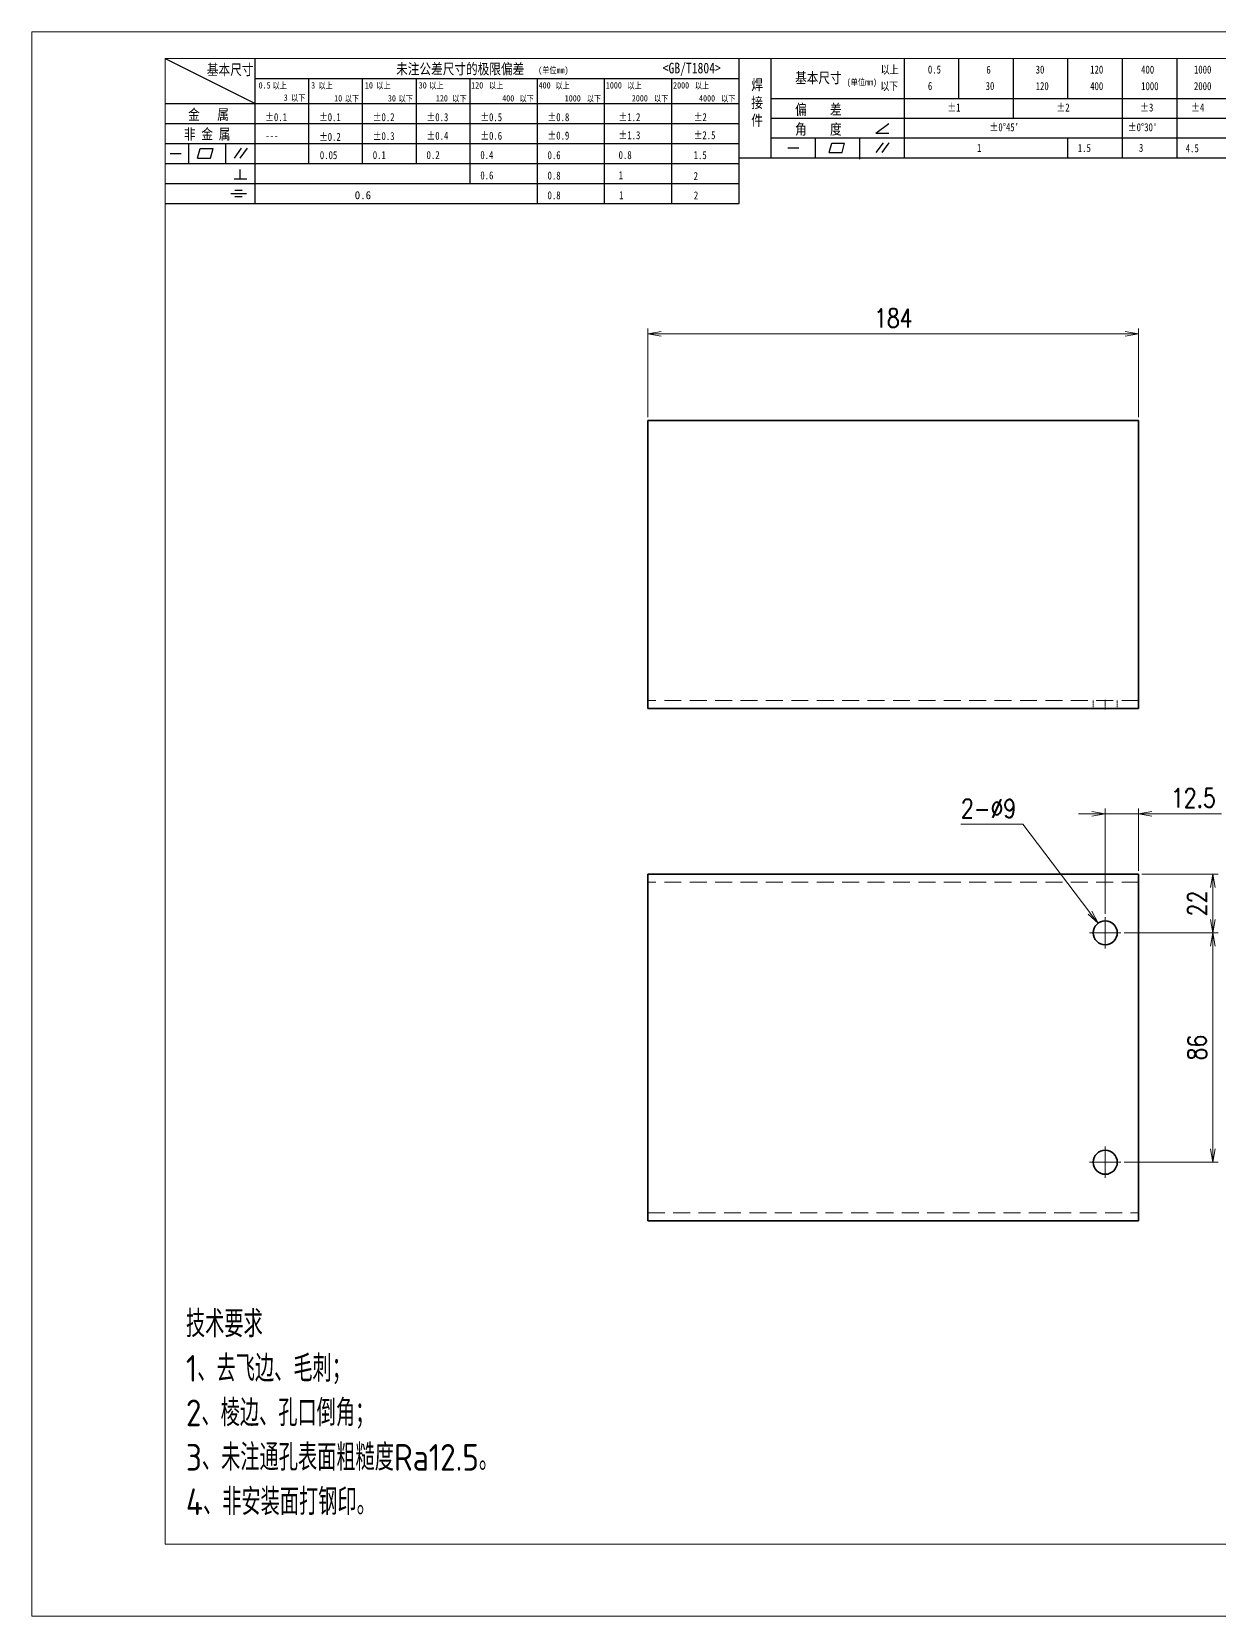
# Model space of a CAD drawing. Header units: millimetres. Extents: x 60048 to 127642, y -41314 to -19894.
# Drawn here: x 60048 to 60494, y -21151 to -20557 of the extents above; entities that cross this region are included whole.
import ezdxf

# ---------------------------------------------------------------- set-up
doc = ezdxf.new("R2010")
doc.units = ezdxf.units.MM
doc.header["$LTSCALE"] = 0.5
doc.linetypes.add('AM_ISO08W050x2', pattern=[9, 6, -0.75, 1.5, -0.75])
doc.linetypes.add('DASHED', pattern=[19.05, 12.7, -6.35])
for name, color, linetype, lineweight in [('CENTER', 2, 'AM_ISO08W050x2', 15), ('DRAWING', 7, 'Continuous', 35), ('HIDDEN', 1, 'DASHED', 18), ('图框', 7, 'Continuous', 18), ('标注线', 3, 'Continuous', 18)]:
    doc.layers.add(name, color=color, linetype=linetype, lineweight=lineweight)
doc.layers.add('DIM', color=3, linetype='Continuous')
doc.layers.add('图\\M+19E79\\M+195B6\\M+18E9A', color=7, linetype='Continuous')
doc.layers.add('打印', color=7, linetype='Continuous', lineweight=15, plot=False)
doc.layers.add('打印-禁用', color=7, linetype='Continuous', lineweight=15, plot=False)
doc.styles.add('DIM', font='romans.shx', dxfattribs={"width": 0.8, "bigfont": 'bigfont.shx'})
doc.styles.add('国标', font='simfang.ttf', dxfattribs={"width": 0.8})
doc.styles.add('机械长仿宋', font='gbenor.shx', dxfattribs={"height": 1, "bigfont": 'gbcbig.shx'})
doc.dimstyles.new('XR 1-2$0', dxfattribs={"dimscale": 2, "dimtxt": 3.5, "dimasz": 2.5, "dimexe": 1, "dimexo": 0.625, "dimgap": 1.2, "dimtad": 1, "dimdsep": 46, "dimtxsty": 'DIM', "dimblk": 'OPEN', "dimcen": 0, "dimclrd": 8, "dimclre": 8, "dimclrt": 2, "dimazin": 2, "dimtfac": 0.5, "dimtmove": 0, "dimatfit": 3, "dimldrblk": 'OPEN', "dimfxl": 0, "dimtolj": 2, "dimlwd": 13, "dimlwe": 13, "dimarcsym": 0})
doc.dimstyles.new('XR 1-2$3', dxfattribs={"dimscale": 2, "dimtxt": 3.5, "dimasz": 2.5, "dimexe": 1, "dimexo": 0.625, "dimgap": 1.2, "dimtad": 1, "dimtoh": 1, "dimdsep": 46, "dimtxsty": 'DIM', "dimblk": 'OPEN', "dimcen": 0, "dimclrd": 8, "dimclre": 8, "dimclrt": 2, "dimazin": 2, "dimtfac": 0.5, "dimtofl": 0, "dimtmove": 0, "dimatfit": 3, "dimldrblk": 'OPEN', "dimfxl": 0, "dimtolj": 2, "dimlwd": 18, "dimlwe": 18, "dimarcsym": 0})

# ---------------------------------------------------------------- blocks, each defined once
blk = doc.blocks.new('GZDEH零件A3图框V01版')
at = {"layer": '图\\M+19E79\\M+195B6\\M+18E9A', "color": 9}
for p, q in [((2882.49, -1554.46), (2899.37, -1562.92)), ((2899.37, -1581.67), (2899.37, -1554.46)), ((2990.09, -1581.67), (2990.09, -1554.46)), ((2996.09, -1573.08), (2996.09, -1554.46)), ((3021.09, -1561.98), (3021.09, -1554.46)), ((3031.31, -1561.98), (3031.31, -1554.46)), ((3041.53, -1561.98), (3041.53, -1554.46)), ((3051.75, -1561.98), (3051.75, -1554.46)), ((3061.98, -1561.98), (3061.98, -1554.46)), ((3072.2, -1561.98), (3072.2, -1554.46)), ((2899.37, -1558.24), (2990.09, -1558.24)), ((2909.45, -1574.17), (2909.45, -1558.24)), ((2919.53, -1574.17), (2919.53, -1558.24)), ((2929.61, -1574.17), (2929.61, -1558.24)), ((2939.69, -1577.92), (2939.69, -1558.24)), ((2952.29, -1581.67), (2952.29, -1558.24)), ((2964.89, -1581.67), (2964.89, -1558.24)), ((2977.49, -1581.67), (2977.49, -1558.24)), ((2996.09, -1561.98), (3113.09, -1561.98)), ((3021.09, -1573.08), (3021.09, -1561.98)), ((3041.53, -1565.68), (3041.53, -1561.98)), ((3061.98, -1573.08), (3061.98, -1561.98)), ((3072.2, -1573.08), (3072.2, -1561.98)), ((2882.49, -1562.92), (2990.09, -1562.92)), ((2882.49, -1566.67), (2990.09, -1566.67)), ((2996.09, -1565.68), (3113.09, -1565.68)), ((3015.75, -1568.51), (3018.15, -1566.66)), ((2882.49, -1570.42), (2990.09, -1570.42)), ((2886.92, -1574.12), (2886.92, -1570.42)), ((2893.91, -1574.12), (2893.91, -1570.42)), ((2996.09, -1569.38), (3113.09, -1569.38)), ((3004.42, -1573.08), (3004.42, -1569.38)), ((3006.97, -1572.12), (3007.45, -1570.33)), ((3007.45, -1570.33), (3009.86, -1570.33)), ((3009.39, -1572.12), (3009.86, -1570.33)), ((3012.75, -1573.08), (3012.75, -1569.38)), ((3015.75, -1568.51), (3018.15, -1568.51)), ((3015.81, -1572.12), (3017.15, -1570.26)), ((3016.89, -1572.12), (3018.23, -1570.26)), ((3051.75, -1573.08), (3051.75, -1569.38)), ((2883.43, -1572.27), (2885.49, -1572.27)), ((2888.59, -1573.16), (2889.07, -1571.37)), ((2888.59, -1573.16), (2891, -1573.16)), ((2889.07, -1571.37), (2891.48, -1571.37)), ((2891, -1573.16), (2891.48, -1571.37)), ((2895.52, -1573.16), (2896.85, -1571.3)), ((2896.6, -1573.16), (2897.94, -1571.3)), ((2990.09, -1573.08), (3113.09, -1573.08)), ((2999.26, -1571.23), (3001.32, -1571.23)), ((3006.97, -1572.12), (3009.39, -1572.12)), ((3012.75, -1573.33), (3012.75, -1573.08)), ((2882.49, -1574.17), (2990.09, -1574.17)), ((2895.42, -1577.05), (2897.81, -1577.05)), ((2896.58, -1577.05), (2896.58, -1575.28)), ((2882.49, -1577.92), (2990.09, -1577.92)), ((2894.79, -1579.77), (2897.77, -1579.77)), ((2895.57, -1579.17), (2896.92, -1579.17)), ((2882.49, -1581.67), (2990.09, -1581.67)), ((2895.57, -1580.37), (2896.93, -1580.37))]:
    blk.add_line(p, q, dxfattribs=at)
at = {"layer": '图框', "linetype": 'Continuous'}
for p, q in [((2882.49, -1554.46), (2882.49, -1832.96)), ((3272.49, -1554.46), (2882.49, -1554.46)), ((2882.49, -1832.96), (3272.49, -1832.96))]:
    blk.add_line(p, q, dxfattribs=at)
at = {"layer": '打印-禁用', "linetype": 'Continuous'}
for p, q in [((2857.49, -1549.46), (2857.49, -1846.46)), ((3277.49, -1549.46), (2857.49, -1549.46)), ((2857.49, -1846.46), (3277.49, -1846.46))]:
    blk.add_line(p, q, dxfattribs=at)
at = {"layer": '图\\M+19E79\\M+195B6\\M+18E9A', "color": 9, "style": '国标', "width": 0.8}
for s, height, p in [('基本尺寸', 2, (2890.33, -1557.58)), ('未注公差尺寸的极限偏差', 2, (2925.81, -1557.44)), ('<GB/T1804>', 2, (2975.78, -1557.27)), ('以上', 1.5, (3016.64, -1557.33)), ('0.5', 1.5, (3025.49, -1557.3)), ('6', 1.5, (3036.45, -1557.34)), ('30', 1.5, (3045.69, -1557.31)), ('120', 1.5, (3055.91, -1557.31)), ('400', 1.5, (3065.46, -1557.31)), ('1000', 1.5, (3075.36, -1557.31)), ('30', 1.2, (2930.04, -1560.11)), ('基本尺寸', 2, (3000.6, -1559.1)), ('以下', 1.5, (3016.58, -1560.43)), ('6', 1.5, (3025.49, -1560.38)), ('30', 1.5, (3036.31, -1560.39)), ('120', 1.5, (3045.69, -1560.41)), ('400', 1.5, (3055.91, -1560.41)), ('1000', 1.5, (3065.46, -1560.41)), ('2000', 1.5, (3075.36, -1560.41)), ('金   属', 2, (2886.82, -1565.98)), ('±0.1', 1.5, (2901.27, -1566.23)), ('±0.1', 1.5, (2911.35, -1566.23)), ('±0.2', 1.5, (2921.43, -1566.23)), ('±0.3', 1.5, (2931.51, -1566.23)), ('±0.5', 1.5, (2941.59, -1566.23)), ('±0.8', 1.5, (2954.19, -1566.23)), ('±1.2', 1.5, (2967.51, -1566.23)), ('±2', 1.5, (2981.58, -1566.23)), ('偏    差', 2, (3000.6, -1565.04)), ('±1', 1.5, (3029.16, -1564.42)), ('±2', 1.5, (3049.61, -1564.42)), ('±3', 1.5, (3065.3, -1564.42)), ('±4', 1.5, (3074.85, -1564.42)), ('非 金 属', 2, (2886.02, -1569.65)), ('±0.3', 1.5, (2921.43, -1569.77)), ('±0.4', 1.5, (2931.51, -1569.71)), ('±0.6', 1.5, (2941.59, -1569.71)), ('±0.9', 1.5, (2954.19, -1569.68)), ('±1.3', 1.5, (2967.51, -1569.62)), ('±2.5', 1.5, (2981.58, -1569.61)), ('角    度', 2, (3000.6, -1568.74)), ("±0%%D45'", 1.5, (3037.06, -1568.12)), ("±0%%D30'", 1.5, (3062.98, -1568.12)), ('---', 1.5, (2901.27, -1569.65)), ('±0.2', 1.5, (2911.35, -1569.92)), ('1', 1.5, (3034.69, -1571.98)), ('1.5', 1.5, (3053.59, -1572.01)), ('3', 1.5, (3065.05, -1571.98)), ('4.5', 1.5, (3073.82, -1572.05)), ('0.1', 1.5, (2921.43, -1573.34)), ('0.2', 1.5, (2931.51, -1573.33)), ('0.4', 1.5, (2941.59, -1573.33)), ('0.6', 1.5, (2954.19, -1573.35)), ('0.8', 1.5, (2967.51, -1573.33)), ('1.5', 1.5, (2981.58, -1573.34)), ('0.6', 1.5, (2941.59, -1577.14)), ('0.8', 1.5, (2954.19, -1577.17)), ('1', 1.5, (2967.51, -1577.12)), ('2', 1.5, (2981.58, -1577.26)), ('0.8', 1.5, (2954.19, -1580.87)), ('1', 1.5, (2967.59, -1580.86)), ('2', 1.5, (2981.62, -1580.89))]:
    blk.add_text(s, height=height, dxfattribs=at).set_placement(p)
at = {"layer": '图\\M+19E79\\M+195B6\\M+18E9A', "color": 9, "lineweight": 15, "style": '国标', "width": 0.8}
for s, p in [('(单位mm)', (2952.44, -1557.27)), ('0.5', (2900.03, -1560.11)), ('以上', (2902.64, -1560.16)), ('3', (2909.88, -1560.11)), ('以上', (2911.25, -1560.16)), ('10', (2919.96, -1560.11)), ('以上', (2922.09, -1560.16)), ('以上', (2932.02, -1560.16)), ('120', (2939.88, -1560.11)), ('以上', (2943.21, -1560.16)), ('400', (2952.52, -1560.11)), ('以上', (2955.68, -1560.16)), ('1000', (2965.12, -1560.11)), ('以上', (2969.16, -1560.16)), ('2000', (2977.72, -1560.11)), ('以上', (2981.8, -1560.16)), ('(单位mm)', (3010.27, -1559.51)), ('3', (2904.73, -1562.41)), ('以下', (2906.1, -1562.46)), ('10', (2914.19, -1562.54)), ('以下', (2916.18, -1562.59)), ('30', (2924.27, -1562.54)), ('以下', (2926.26, -1562.59)), ('120', (2933.26, -1562.54)), ('以下', (2936.34, -1562.59)), ('400', (2945.7, -1562.54)), ('以下', (2948.94, -1562.59)), ('1000', (2957.41, -1562.54)), ('以下', (2961.54, -1562.59)), ('2000', (2969.99, -1562.54)), ('以下', (2974.14, -1562.59)), ('4000', (2982.59, -1562.54)), ('以下', (2986.74, -1562.59))]:
    blk.add_text(s, height=1.2, dxfattribs=at).set_placement(p)
at = {"layer": '图\\M+19E79\\M+195B6\\M+18E9A', "color": 9, "lineweight": 13, "style": '国标'}
blk.add_text('0.6', height=1.5, dxfattribs=at).set_placement((2918.05, -1580.85))
at = {"layer": '图\\M+19E79\\M+195B6\\M+18E9A', "color": 9, "style": '国标'}
for s, insert, char_height, width, attachment_point in [('焊\\P接\\P件', (2992.39, -1558.41), 2, 3.1877, 1), ('0.05', (2911.51, -1573.37), 1.5, 5.1982, 7)]:
    blk.add_mtext(s, dxfattribs=dict(at, insert=insert, char_height=char_height, width=width, attachment_point=attachment_point))
blk = doc.blocks.new('DEH A3')
at = {"layer": '图框'}
blk.add_blockref('GZDEH零件A3图框V01版', (-2857.49, 1846.46), dxfattribs=at)
blk = doc.blocks.new('_Open')
at = {"color": 0, "linetype": 'ByBlock', "lineweight": -2}
for p, q in [((-1, 0.17), (0, 0)), ((-1, -0.17), (0, 0)), ((0, 0), (-1, 0))]:
    blk.add_line(p, q, dxfattribs=at)
blk = doc.blocks.new('*D22')
at = {"layer": 'Defpoints', "color": 0, "transparency": 16777216}
for p in [(60463.41, -20670.66), (60279.41, -20703.17), (60463.41, -20703.17)]:
    blk.add_point(p, dxfattribs=at)
at = {"layer": 'DIM', "color": 8, "lineweight": 13, "transparency": 16777216}
for p, q in [((60279.41, -20701.92), (60279.41, -20668.66)), ((60284.41, -20670.66), (60458.41, -20670.66)), ((60463.41, -20701.92), (60463.41, -20668.66))]:
    blk.add_line(p, q, dxfattribs=at)
at = {"layer": 'DIM', "color": 8, "linetype": 'ByBlock', "lineweight": 13, "transparency": 16777216, "xscale": 5, "yscale": 5, "zscale": 5, "rotation": 180}
blk.add_blockref('_Open', (60279.41, -20670.66), dxfattribs=at)
at = {"layer": 'DIM', "color": 8, "linetype": 'ByBlock', "lineweight": 13, "transparency": 16777216, "xscale": 5, "yscale": 5, "zscale": 5}
blk.add_blockref('_Open', (60463.41, -20670.66), dxfattribs=at)
at = {"layer": 'DIM', "color": 2, "transparency": 16777216, "insert": (60371.41, -20664.76), "char_height": 7, "attachment_point": 5, "style": 'DIM'}
blk.add_mtext('\\A2;184', dxfattribs=at)
blk = doc.blocks.new('*D25')
at = {"layer": 'Defpoints', "color": 0, "transparency": 16777216}
for p in [(60463.41, -20873.21), (60491.24, -20873.21), (60456.76, -20895.21)]:
    blk.add_point(p, dxfattribs=at)
at = {"layer": 'DIM', "color": 8, "lineweight": 13, "transparency": 16777216}
for p, q in [((60464.66, -20873.21), (60493.24, -20873.21)), ((60491.24, -20890.21), (60491.24, -20878.21)), ((60458.01, -20895.21), (60493.24, -20895.21))]:
    blk.add_line(p, q, dxfattribs=at)
at = {"layer": 'DIM', "color": 8, "linetype": 'ByBlock', "lineweight": 13, "transparency": 16777216, "xscale": 5, "yscale": 5, "zscale": 5}
for p, rotation in [((60491.24, -20873.21), 90), ((60491.24, -20895.21), 270)]:
    blk.add_blockref('_Open', p, dxfattribs=dict(at, rotation=rotation))
at = {"layer": 'DIM', "color": 2, "transparency": 16777216, "insert": (60485.34, -20884.21), "char_height": 7, "attachment_point": 5, "rotation": 90, "style": 'DIM'}
blk.add_mtext('\\A2;22', dxfattribs=at)
blk = doc.blocks.new('*D26')
at = {"layer": 'Defpoints', "color": 0, "transparency": 16777216}
for p in [(60456.76, -20895.21), (60456.76, -20981.21), (60491.24, -20981.21)]:
    blk.add_point(p, dxfattribs=at)
at = {"layer": 'DIM', "color": 8, "lineweight": 13, "transparency": 16777216}
for p, q in [((60458.01, -20895.21), (60493.24, -20895.21)), ((60491.24, -20900.21), (60491.24, -20976.21)), ((60458.01, -20981.21), (60493.24, -20981.21))]:
    blk.add_line(p, q, dxfattribs=at)
at = {"layer": 'DIM', "color": 8, "linetype": 'ByBlock', "lineweight": 13, "transparency": 16777216, "xscale": 5, "yscale": 5, "zscale": 5}
for p, rotation in [((60491.24, -20895.21), 90), ((60491.24, -20981.21), 270)]:
    blk.add_blockref('_Open', p, dxfattribs=dict(at, rotation=rotation))
at = {"layer": 'DIM', "color": 2, "transparency": 16777216, "insert": (60485.34, -20938.21), "char_height": 7, "attachment_point": 5, "rotation": 90, "style": 'DIM'}
blk.add_mtext('\\A2;86', dxfattribs=at)
blk = doc.blocks.new('*D27')
at = {"layer": 'Defpoints', "color": 0, "transparency": 16777216}
for p in [(60463.41, -20850.56), (60463.41, -20873.21), (60450.91, -20889.36)]:
    blk.add_point(p, dxfattribs=at)
at = {"layer": 'DIM', "color": 8, "lineweight": 13, "transparency": 16777216}
for p, q in [((60450.91, -20888.11), (60450.91, -20848.56)), ((60463.41, -20871.96), (60463.41, -20848.56)), ((60445.91, -20850.56), (60440.91, -20850.56)), ((60450.91, -20850.56), (60463.41, -20850.56)), ((60468.41, -20850.56), (60494.48, -20850.56))]:
    blk.add_line(p, q, dxfattribs=at)
at = {"layer": 'DIM', "color": 8, "linetype": 'ByBlock', "lineweight": 13, "transparency": 16777216, "xscale": 5, "yscale": 5, "zscale": 5}
blk.add_blockref('_Open', (60450.91, -20850.56), dxfattribs=at)
at = {"layer": 'DIM', "color": 8, "linetype": 'ByBlock', "lineweight": 13, "transparency": 16777216, "xscale": 5, "yscale": 5, "zscale": 5, "rotation": 180}
blk.add_blockref('_Open', (60463.41, -20850.56), dxfattribs=at)
at = {"layer": 'DIM', "color": 2, "transparency": 16777216, "insert": (60483.94, -20844.66), "char_height": 7, "attachment_point": 5, "style": 'DIM'}
blk.add_mtext('\\A2;12.5', dxfattribs=at)
blk = doc.blocks.new('*D28')
at = {"layer": 'Defpoints', "color": 0, "transparency": 16777216}
for p in [(60448.19, -20891.63), (60453.63, -20898.79)]:
    blk.add_point(p, dxfattribs=at)
at = {"layer": 'DIM', "color": 8, "lineweight": 18, "transparency": 16777216}
for p in [(60396.77, -20854.5), (60445.16, -20887.64)]:
    blk.add_line(p, (60419.97, -20854.5), dxfattribs=at)
at = {"layer": 'DIM', "color": 8, "linetype": 'ByBlock', "lineweight": 18, "transparency": 16777216, "xscale": 5, "yscale": 5, "zscale": 5, "rotation": 307.233930457799}
blk.add_blockref('_Open', (60448.19, -20891.63), dxfattribs=at)
at = {"layer": 'DIM', "color": 2, "transparency": 16777216, "insert": (60407.17, -20848.6), "char_height": 7, "attachment_point": 5, "style": 'DIM'}
blk.add_mtext('\\A2;2-%%c9', dxfattribs=at)

msp = doc.modelspace()

# ---------------------------------------------------------------- linework, layer by layer
at = {"layer": 'CENTER', "ltscale": 0.090002}
msp.add_line((60450.911, -20811.468), (60450.911, -20807.868), dxfattribs=at)
at = {"layer": 'CENTER', "ltscale": 0.292505}
for p, q in [((60450.911, -20889.358), (60450.911, -20901.058)), ((60450.911, -20975.358), (60450.911, -20987.058))]:
    msp.add_line(p, q, dxfattribs=at)
at = {"layer": 'CENTER', "ltscale": 0.2925}
for p, q in [((60456.761, -20895.208), (60445.061, -20895.208)), ((60456.761, -20981.208), (60445.061, -20981.208))]:
    msp.add_line(p, q, dxfattribs=at)
at = {"layer": 'DRAWING'}
for p, q in [((60279.411, -20805.168), (60279.411, -20703.168)), ((60463.411, -20703.168), (60279.411, -20703.168)), ((60463.411, -20805.168), (60463.411, -20703.168)), ((60463.411, -20811.168), (60279.411, -20811.168)), ((60463.411, -20873.208), (60279.411, -20873.208)), ((60279.411, -20997.208), (60279.411, -20879.208)), ((60463.411, -20879.208), (60463.411, -20997.208)), ((60279.411, -21003.208), (60463.411, -21003.208))]:
    msp.add_line(p, q, dxfattribs=at)
at = {"layer": 'DRAWING', "ltscale": 0.15}
for p, q in [((60279.411, -20805.168), (60279.411, -20811.168)), ((60463.411, -20811.168), (60463.411, -20805.168)), ((60279.411, -20873.208), (60279.411, -20879.208)), ((60463.411, -20879.208), (60463.411, -20873.208)), ((60279.411, -20997.208), (60279.411, -21003.208)), ((60463.411, -21003.208), (60463.411, -20997.208))]:
    msp.add_line(p, q, dxfattribs=at)
at = {"layer": 'DRAWING'}
for centre in [(60450.911, -20895.208), (60450.911, -20981.208)]:
    msp.add_circle(centre, 4.5, dxfattribs=at)
at = {"layer": 'HIDDEN'}
for p, q in [((60463.411, -20808.168), (60279.411, -20808.168)), ((60463.411, -20876.208), (60279.411, -20876.208)), ((60279.411, -21000.208), (60463.411, -21000.208))]:
    msp.add_line(p, q, dxfattribs=at)
at = {"layer": 'HIDDEN', "ltscale": 0.075}
for p, q in [((60446.411, -20811.168), (60446.411, -20808.168)), ((60446.411, -20811.168), (60446.411, -20808.168)), ((60455.411, -20811.168), (60455.411, -20808.168)), ((60455.411, -20811.168), (60455.411, -20808.168))]:
    msp.add_line(p, q, dxfattribs=at)
at = {"layer": '打印'}
msp.add_lwpolyline([(60048.417, -20557.407), (60888.417, -20557.407), (60888.417, -21151.407), (60048.417, -21151.407)], close=True, dxfattribs=at)

# ---------------------------------------------------------------- block references
at = {"layer": '图框', "xscale": 2, "yscale": 2, "zscale": 2}
msp.add_blockref('DEH A3', (60048.417, -21151.407), dxfattribs=at)

# ---------------------------------------------------------------- texts
at = {"layer": '标注线', "color": 2, "insert": (60106.243, -21113.546), "char_height": 10, "width": 114.82461, "attachment_point": 7, "style": '机械长仿宋'}
msp.add_mtext('\\A2;技术要求\\P1、去飞边、毛刺；\\P2、棱边、孔口倒角；\\P3、未注通孔表面粗糙度Ra12.5。\\P4、非安装面打钢印。', dxfattribs=at)

# ---------------------------------------------------------------- dimensions: what is measured, and where the dimension line sits
at = {"layer": 'DIM'}
for base, p1, p2, picture, middle in [((60463.411, -20670.665), (60279.411, -20703.168), (60463.411, -20703.168), '*D22', (60371.411, -20664.765)), ((60463.411, -20850.564), (60450.911, -20889.358), (60463.411, -20873.208), '*D27', (60483.945, -20844.664))]:
    dim = msp.add_linear_dim(base=base, p1=p1, p2=p2, dimstyle='XR 1-2$0', dxfattribs=at)
    dim.commit()
    dim.dimension.update_dxf_attribs({"geometry": picture, "text_midpoint": middle})
dim = msp.add_diameter_dim_2p(p1=(60453.634, -20898.791), p2=(60448.188, -20891.625), dimstyle='XR 1-2$3', override={"dimpost": '2-%%c<>'}, dxfattribs=at)
dim.commit()
dim.dimension.update_dxf_attribs({"geometry": '*D28', "text_midpoint": (60407.17, -20854.495), "dimtype": 163})
for base, p2, picture, middle in [((60491.241, -20873.208), (60463.411, -20873.208), '*D25', (60485.341, -20884.208)), ((60491.241, -20981.208), (60456.761, -20981.208), '*D26', (60485.341, -20938.208))]:
    dim = msp.add_linear_dim(base=base, p1=(60456.761, -20895.208), p2=p2, angle=90, dimstyle='XR 1-2$0', dxfattribs=at)
    dim.commit()
    dim.dimension.update_dxf_attribs({"geometry": picture, "text_midpoint": middle})

doc.saveas('drawing.dxf')
